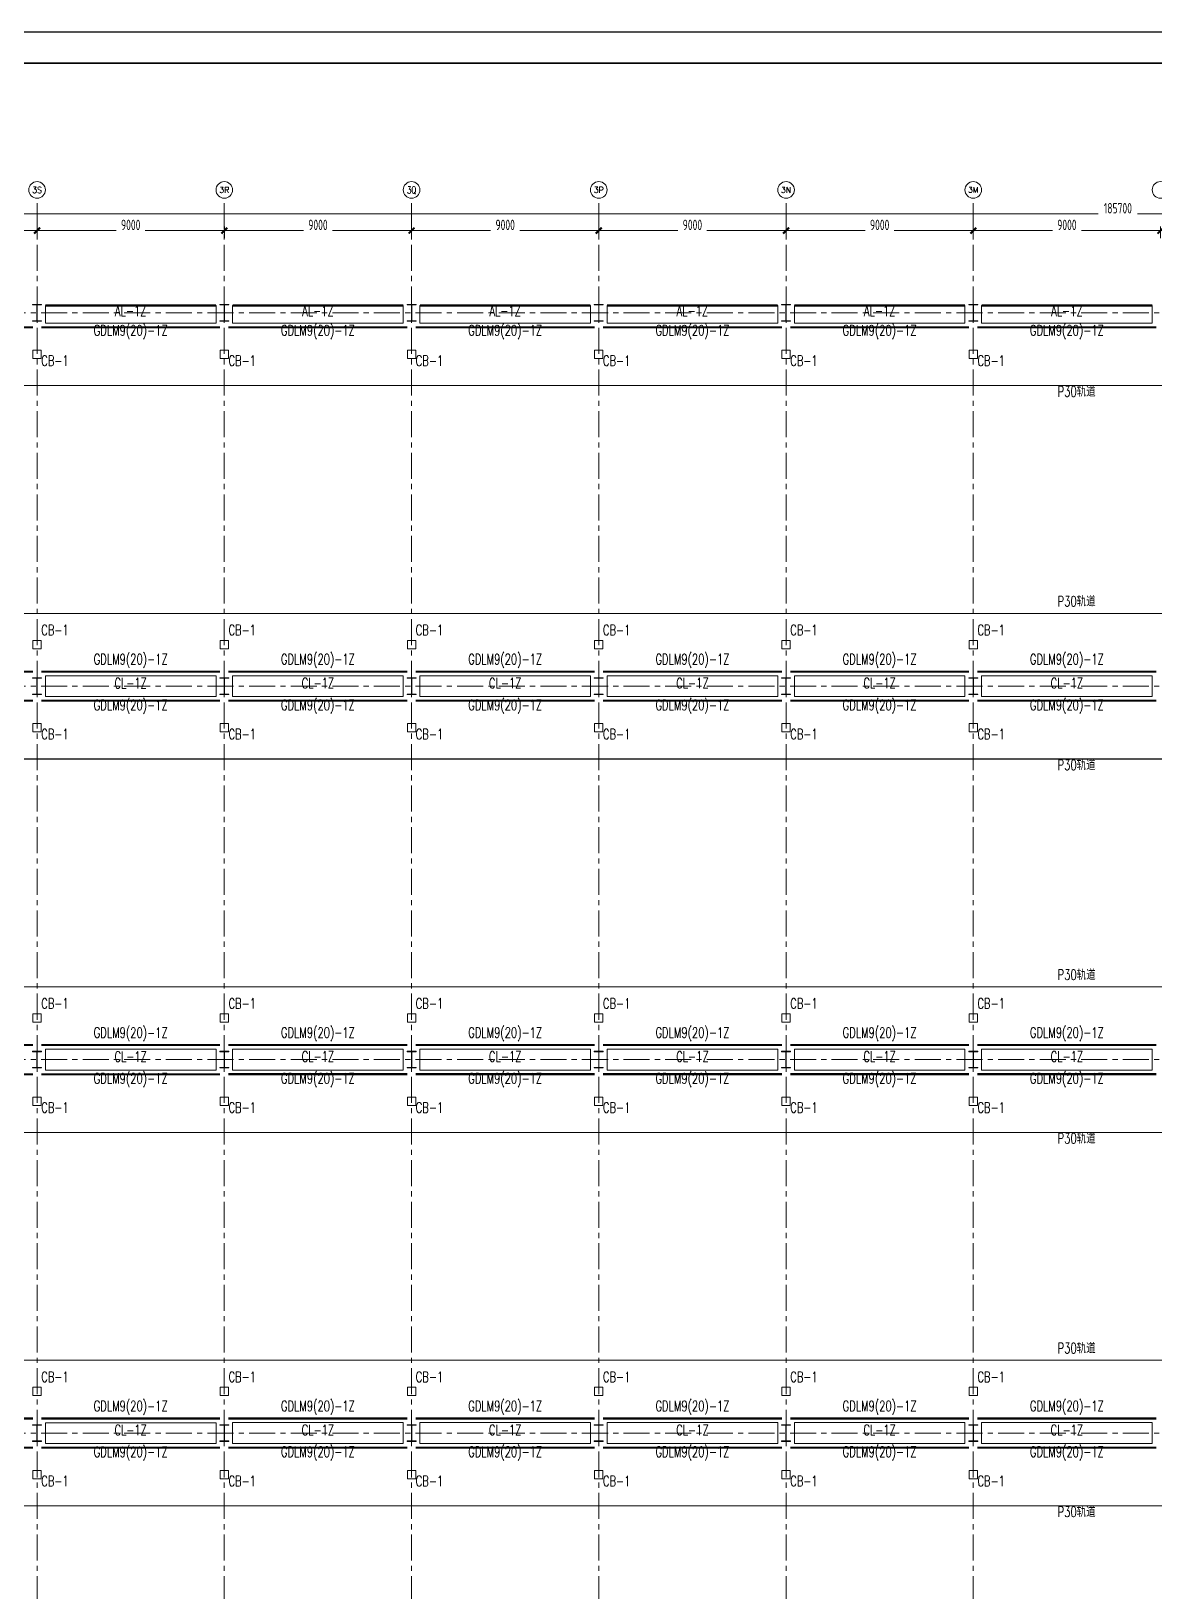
# Model space of a CAD drawing. Extents: x -1201378 to 2367219, y -619313 to 244905.
# Drawn here: x 1271959 to 1325966, y -244929 to -169915 of the extents above; entities that cross this region are included whole.
import ezdxf
from ezdxf.enums import TextEntityAlignment as Align

# ---------------------------------------------------------------- set-up
doc = ezdxf.new("R2010")
doc.units = 0
doc.header["$LTSCALE"] = 1000
doc.linetypes.add('CENTER', pattern=[2, 1.25, -0.25, 0.25, -0.25])
doc.layers.get('0').update_dxf_attribs({"linetype": 'CONTINUOUS'})
doc.layers.get('Defpoints').update_dxf_attribs({"linetype": 'CONTINUOUS'})
doc.layers.add('0-cxFrame', color=155, linetype='CONTINUOUS')
doc.layers.add('A-WINDOW', color=140, linetype='CONTINUOUS')
for name, color, linetype, lineweight in [('0-cxText', 131, 'CONTINUOUS', 25), ('S-axis', 111, 'CONTINUOUS', 0), ('S-col', 2, 'CONTINUOUS', 0), ('S-dote', 5, 'CENTER', 0), ('THIN', 7, 'CONTINUOUS', 0), ('吊车梁', 4, 'CONTINUOUS', 0)]:
    doc.layers.add(name, color=color, linetype=linetype, lineweight=lineweight)
doc.styles.add('_TCH_AXIS', font='COMPLEX', dxfattribs={"bigfont": 'GBCBIG'})
doc.styles.add('cx_tuming', font='simhei.ttf')
doc.styles.add('cx_tuqian1', font='')
doc.styles.add('TSSD_Dimension', font='tssdeng.shx', dxfattribs={"width": 0.7, "bigfont": 'hztxt.shx'})
doc.styles.add('TSSD_Rein', font='tj-romans1.shx', dxfattribs={"width": 0.7, "bigfont": 'tj-hztxt.shx'})
doc.styles.add('黑体', font='simhei.ttf', dxfattribs={"width": 0.8})
doc.styles.get('cx_tuqian1').set_extended_font_data('SimSun')
doc.dimstyles.new('TSSD_200_200', dxfattribs={"dimtxt": 500, "dimasz": 200, "dimexe": 200, "dimexo": 500, "dimgap": 200, "dimtad": 1, "dimdec": 0, "dimzin": 0, "dimdsep": 46, "dimtxsty": 'TSSD_Dimension', "dimblk": 'ARCHTICK', "dimcen": 0, "dimdle": 200, "dimclrt": 7, "dimadec": 0, "dimazin": 0, "dimtfac": 1, "dimtdec": 0, "dimtix": 1, "dimtmove": 2, "dimatfit": 3, "dimfxl": 1, "dimtolj": 1, "dimtzin": 0, "dimarcsym": 0})

# ---------------------------------------------------------------- blocks, each defined once
blk = doc.blocks.new('w42343243')
at = {"layer": 'S-col'}
blk.add_lwpolyline([(-165069, 621020), (-164639, 621020), (-164639, 621002), (-164848, 621002), (-164848, 620238), (-164639, 620238), (-164639, 620220), (-165069, 620220), (-165069, 620238), (-164860, 620238), (-164860, 621002), (-165069, 621002)], close=True, dxfattribs=at)
blk = doc.blocks.new('42343')
at = {"layer": 'A-WINDOW'}
for p in [(-108000, 100), (-99000, 100), (-90000, 100), (-81000, 100), (-72000, 100), (-63000, 100), (-108000, -17850), (-99000, -17850), (-90000, -17850), (-81000, -17850), (-72000, -17850), (-63000, -17850), (-108000, -35800), (-99000, -35800), (-90000, -35800), (-81000, -35800), (-72000, -35800), (-63000, -35800), (-108000, -53750), (-99000, -53750), (-90000, -53750), (-81000, -53750), (-72000, -53750), (-63000, -53750)]:
    blk.add_blockref('w42343243', p, dxfattribs=at)
blk = doc.blocks.new('_ArchTick')
at = {"color": 0, "linetype": 'ByBlock', "const_width": 0.5}
blk.add_lwpolyline([(-0.71, -0.71), (0.71, 0.71)], dxfattribs=at)
blk = doc.blocks.new('*D465')
at = {"layer": 'Defpoints', "color": 0, "transparency": 16777216}
for p in [(-227758, -279500), (-236758, -280358), (-227758, -280358)]:
    blk.add_point(p, dxfattribs=at)
at = {"layer": 'S-axis', "color": 0, "lineweight": -2, "transparency": 16777216}
for p, q in [((-236958, -279500), (-232957, -279500)), ((-236758, -279858), (-236758, -279300)), ((-227558, -279500), (-231560, -279500)), ((-227758, -279858), (-227758, -279300))]:
    blk.add_line(p, q, dxfattribs=at)
at = {"layer": 'S-axis', "color": 0, "lineweight": -2, "transparency": 16777216, "xscale": 200, "yscale": 200, "zscale": 200, "rotation": 180}
blk.add_blockref('_ArchTick', (-236758, -279500), dxfattribs=at)
at = {"layer": 'S-axis', "color": 0, "lineweight": -2, "transparency": 16777216, "xscale": 200, "yscale": 200, "zscale": 200}
blk.add_blockref('_ArchTick', (-227758, -279500), dxfattribs=at)
at = {"layer": 'S-axis', "color": 7, "transparency": 16777216, "insert": (-232258, -279225), "char_height": 500, "attachment_point": 5, "style": 'TSSD_Dimension'}
blk.add_mtext('\\A1;9000', dxfattribs=at)
blk = doc.blocks.new('*D466')
at = {"layer": 'Defpoints', "color": 0, "transparency": 16777216}
for p in [(-218758, -279500), (-227758, -280358), (-218758, -280358)]:
    blk.add_point(p, dxfattribs=at)
at = {"layer": 'S-axis', "color": 0, "lineweight": -2, "transparency": 16777216}
for p, q in [((-227958, -279500), (-223957, -279500)), ((-227758, -279858), (-227758, -279300)), ((-218558, -279500), (-222560, -279500)), ((-218758, -279858), (-218758, -279300))]:
    blk.add_line(p, q, dxfattribs=at)
at = {"layer": 'S-axis', "color": 0, "lineweight": -2, "transparency": 16777216, "xscale": 200, "yscale": 200, "zscale": 200, "rotation": 180}
blk.add_blockref('_ArchTick', (-227758, -279500), dxfattribs=at)
at = {"layer": 'S-axis', "color": 0, "lineweight": -2, "transparency": 16777216, "xscale": 200, "yscale": 200, "zscale": 200}
blk.add_blockref('_ArchTick', (-218758, -279500), dxfattribs=at)
at = {"layer": 'S-axis', "color": 7, "transparency": 16777216, "insert": (-223258, -279225), "char_height": 500, "attachment_point": 5, "style": 'TSSD_Dimension'}
blk.add_mtext('\\A1;9000', dxfattribs=at)
blk = doc.blocks.new('*D467')
at = {"layer": 'Defpoints', "color": 0, "transparency": 16777216}
for p in [(-209758, -279500), (-218758, -280358), (-209758, -280358)]:
    blk.add_point(p, dxfattribs=at)
at = {"layer": 'S-axis', "color": 0, "lineweight": -2, "transparency": 16777216}
for p, q in [((-218958, -279500), (-214957, -279500)), ((-218758, -279858), (-218758, -279300)), ((-209558, -279500), (-213560, -279500)), ((-209758, -279858), (-209758, -279300))]:
    blk.add_line(p, q, dxfattribs=at)
at = {"layer": 'S-axis', "color": 0, "lineweight": -2, "transparency": 16777216, "xscale": 200, "yscale": 200, "zscale": 200, "rotation": 180}
blk.add_blockref('_ArchTick', (-218758, -279500), dxfattribs=at)
at = {"layer": 'S-axis', "color": 0, "lineweight": -2, "transparency": 16777216, "xscale": 200, "yscale": 200, "zscale": 200}
blk.add_blockref('_ArchTick', (-209758, -279500), dxfattribs=at)
at = {"layer": 'S-axis', "color": 7, "transparency": 16777216, "insert": (-214258, -279225), "char_height": 500, "attachment_point": 5, "style": 'TSSD_Dimension'}
blk.add_mtext('\\A1;9000', dxfattribs=at)
blk = doc.blocks.new('*D468')
at = {"layer": 'Defpoints', "color": 0, "transparency": 16777216}
for p in [(-200758, -279500), (-209758, -280358), (-200758, -280358)]:
    blk.add_point(p, dxfattribs=at)
at = {"layer": 'S-axis', "color": 0, "lineweight": -2, "transparency": 16777216}
for p, q in [((-209958, -279500), (-205957, -279500)), ((-209758, -279858), (-209758, -279300)), ((-200558, -279500), (-204560, -279500)), ((-200758, -279858), (-200758, -279300))]:
    blk.add_line(p, q, dxfattribs=at)
at = {"layer": 'S-axis', "color": 0, "lineweight": -2, "transparency": 16777216, "xscale": 200, "yscale": 200, "zscale": 200, "rotation": 180}
blk.add_blockref('_ArchTick', (-209758, -279500), dxfattribs=at)
at = {"layer": 'S-axis', "color": 0, "lineweight": -2, "transparency": 16777216, "xscale": 200, "yscale": 200, "zscale": 200}
blk.add_blockref('_ArchTick', (-200758, -279500), dxfattribs=at)
at = {"layer": 'S-axis', "color": 7, "transparency": 16777216, "insert": (-205258, -279225), "char_height": 500, "attachment_point": 5, "style": 'TSSD_Dimension'}
blk.add_mtext('\\A1;9000', dxfattribs=at)
blk = doc.blocks.new('*D469')
at = {"layer": 'Defpoints', "color": 0, "transparency": 16777216}
for p in [(-191758, -279500), (-200758, -280358), (-191758, -280358)]:
    blk.add_point(p, dxfattribs=at)
at = {"layer": 'S-axis', "color": 0, "lineweight": -2, "transparency": 16777216}
for p, q in [((-200958, -279500), (-196957, -279500)), ((-200758, -279858), (-200758, -279300)), ((-191558, -279500), (-195560, -279500)), ((-191758, -279858), (-191758, -279300))]:
    blk.add_line(p, q, dxfattribs=at)
at = {"layer": 'S-axis', "color": 0, "lineweight": -2, "transparency": 16777216, "xscale": 200, "yscale": 200, "zscale": 200, "rotation": 180}
blk.add_blockref('_ArchTick', (-200758, -279500), dxfattribs=at)
at = {"layer": 'S-axis', "color": 0, "lineweight": -2, "transparency": 16777216, "xscale": 200, "yscale": 200, "zscale": 200}
blk.add_blockref('_ArchTick', (-191758, -279500), dxfattribs=at)
at = {"layer": 'S-axis', "color": 7, "transparency": 16777216, "insert": (-196258, -279225), "char_height": 500, "attachment_point": 5, "style": 'TSSD_Dimension'}
blk.add_mtext('\\A1;9000', dxfattribs=at)
blk = doc.blocks.new('*D470')
at = {"layer": 'Defpoints', "color": 0, "transparency": 16777216}
for p in [(-182758, -279500), (-191758, -280358), (-182758, -280358)]:
    blk.add_point(p, dxfattribs=at)
at = {"layer": 'S-axis', "color": 0, "lineweight": -2, "transparency": 16777216}
for p, q in [((-191958, -279500), (-187957, -279500)), ((-191758, -279858), (-191758, -279300)), ((-182558, -279500), (-186560, -279500)), ((-182758, -279858), (-182758, -279300))]:
    blk.add_line(p, q, dxfattribs=at)
at = {"layer": 'S-axis', "color": 0, "lineweight": -2, "transparency": 16777216, "xscale": 200, "yscale": 200, "zscale": 200, "rotation": 180}
blk.add_blockref('_ArchTick', (-191758, -279500), dxfattribs=at)
at = {"layer": 'S-axis', "color": 0, "lineweight": -2, "transparency": 16777216, "xscale": 200, "yscale": 200, "zscale": 200}
blk.add_blockref('_ArchTick', (-182758, -279500), dxfattribs=at)
at = {"layer": 'S-axis', "color": 7, "transparency": 16777216, "insert": (-187258, -279225), "char_height": 500, "attachment_point": 5, "style": 'TSSD_Dimension'}
blk.add_mtext('\\A1;9000', dxfattribs=at)
blk = doc.blocks.new('*D471')
at = {"layer": 'Defpoints', "color": 0, "transparency": 16777216}
for p in [(-173758, -279500), (-182758, -280358), (-173758, -280358)]:
    blk.add_point(p, dxfattribs=at)
at = {"layer": 'S-axis', "color": 0, "lineweight": -2, "transparency": 16777216}
for p, q in [((-182958, -279500), (-178957, -279500)), ((-182758, -279858), (-182758, -279300)), ((-173558, -279500), (-177560, -279500)), ((-173758, -279858), (-173758, -279300))]:
    blk.add_line(p, q, dxfattribs=at)
at = {"layer": 'S-axis', "color": 0, "lineweight": -2, "transparency": 16777216, "xscale": 200, "yscale": 200, "zscale": 200, "rotation": 180}
blk.add_blockref('_ArchTick', (-182758, -279500), dxfattribs=at)
at = {"layer": 'S-axis', "color": 0, "lineweight": -2, "transparency": 16777216, "xscale": 200, "yscale": 200, "zscale": 200}
blk.add_blockref('_ArchTick', (-173758, -279500), dxfattribs=at)
at = {"layer": 'S-axis', "color": 7, "transparency": 16777216, "insert": (-178258, -279225), "char_height": 500, "attachment_point": 5, "style": 'TSSD_Dimension'}
blk.add_mtext('\\A1;9000', dxfattribs=at)
blk = doc.blocks.new('*D483')
at = {"layer": 'Defpoints', "color": 0, "transparency": 16777216}
for p in [(-82958, -278700), (-268658, -280258), (-82958, -280258)]:
    blk.add_point(p, dxfattribs=at)
at = {"layer": 'S-axis', "color": 0, "lineweight": -2, "transparency": 16777216}
for p, q in [((-268858, -278700), (-176749, -278700)), ((-268658, -279758), (-268658, -278500)), ((-82758, -278700), (-174868, -278700)), ((-82958, -279758), (-82958, -278500))]:
    blk.add_line(p, q, dxfattribs=at)
at = {"layer": 'S-axis', "color": 0, "lineweight": -2, "transparency": 16777216, "xscale": 200, "yscale": 200, "zscale": 200, "rotation": 180}
blk.add_blockref('_ArchTick', (-268658, -278700), dxfattribs=at)
at = {"layer": 'S-axis', "color": 0, "lineweight": -2, "transparency": 16777216, "xscale": 200, "yscale": 200, "zscale": 200}
blk.add_blockref('_ArchTick', (-82958, -278700), dxfattribs=at)
at = {"layer": 'S-axis', "color": 7, "transparency": 16777216, "insert": (-175808, -278425), "char_height": 500, "attachment_point": 5, "style": 'TSSD_Dimension'}
blk.add_mtext('\\A1;185700', dxfattribs=at)
blk = doc.blocks.new('TK22.A0 L(Dragon)')
at = {"layer": '0-cxFrame', "color": 7, "const_width": 0.5}
blk.add_lwpolyline([(0, 0), (-1486, 0), (-1486, 841), (0, 841)], close=True, dxfattribs=at)
at = {"layer": '0-cxFrame', "const_width": 0.5}
blk.add_lwpolyline([(-80, 10), (-1466, 10), (-1466, 831), (-80, 831)], close=True, dxfattribs=at)
at = {"style": '黑体', "flags": 4}
blk.add_attdef('图幅', text='', height=3.3, dxfattribs=at).set_placement((-40, 3), align=Align.RIGHT)
at = {"layer": '0-cxText', "flags": 4}
for tag, height, style, p in [('建设单位', 3.5, 'cx_tuming', (-45, 240)), ('项目名称', 3.5, 'cx_tuming', (-45, 210)), ('子项名称', 3.5, 'cx_tuming', (-45, 180)), ('工程编号', 3.3, 'cx_tuqian1', (-35, 165)), ('图名1', 3.5, 'cx_tuming', (-45, 87)), ('图名2', 3.5, 'cx_tuming', (-45, 79)), ('图名3', 3.5, 'cx_tuming', (-45, 71)), ('出图日期', 3.3, 'cx_tuqian1', (-39, 60)), ('专业', 3.3, 'cx_tuqian1', (-55, 52)), ('图号', 3.3, 'cx_tuqian1', (-55, 44)), ('版次', 3.3, 'cx_tuqian1', (-20, 44))]:
    blk.add_attdef(tag, text='', height=height, dxfattribs=dict(at, style=style)).set_placement(p, align=Align.MIDDLE)
at = {"layer": 'Defpoints', "color": 6, "flags": 4}
for tag, height, style, p in [('tufu', 3.3, '黑体', (-12, 12)), ('dwfname', 4, 'cx_tuqian1', (-80, 3))]:
    blk.add_attdef(tag, text='', height=height, dxfattribs=dict(at, style=style)).set_placement(p, align=Align.RIGHT)
blk = doc.blocks.new('3#轴网')
at = {"layer": 'S-axis'}
for centre in [(-227758.5, -277544.2), (-218758.5, -277544.2), (-209758.5, -277544.2), (-200758.5, -277544.2), (-191758.5, -277544.2), (-182758.5, -277544.2), (-173758.5, -277544.2)]:
    blk.add_circle(centre, 400, dxfattribs=at)
at = {"layer": 'S-dote'}
for p, q in [((-227758.5, -363428.2), (-227758.5, -277948.2)), ((-218758.5, -363428.2), (-218758.5, -277944.2)), ((-209758.5, -363428.2), (-209758.5, -277944.2)), ((-200758.5, -363428.2), (-200758.5, -277944.2)), ((-191758.5, -363428.2), (-191758.5, -277944.2)), ((-182758.5, -363428.2), (-182758.5, -277944.2)), ((-78316.2, -283448.2), (-273210.6, -283448.2)), ((-78316.2, -301398.2), (-273210.6, -301398.2)), ((-78316.2, -319348.2), (-273210.6, -319348.2)), ((-78316.2, -337298.2), (-273210.6, -337298.2))]:
    blk.add_line(p, q, dxfattribs=at)
at = {"layer": 'S-axis', "style": '_TCH_AXIS'}
for s, height, p, p2 in [('3S', 300.65, (-227994.7, -277694.5), (-227522.2, -277694.5)), ('3R', 276.42, (-219002, -277682.4), (-218515, -277682.4)), ('3P', 282.17, (-201000.3, -277685.3), (-200516.6, -277685.3)), ('3N', 270.86, (-192003.5, -277679.7), (-191513.4, -277679.7)), ('3M', 260.31, (-183006.4, -277674.4), (-182510.6, -277674.4))]:
    blk.add_text(s, height=height, dxfattribs=at).set_placement(p, p2, align=Align.FIT)
at = {"layer": 'S-axis', "style": '_TCH_AXIS', "width": 0.807692}
blk.add_text('3Q', height=333.94, dxfattribs=at).set_placement((-209983.2, -277711.2), (-209533.7, -277711.2), align=Align.FIT)
at = {"layer": 'S-axis'}
for base, p1, p2, picture, middle in [((-82958.5, -278700.4), (-268658.5, -280258.4), (-82958.5, -280258.4), '*D483', (-175808.5, -278425.4)), ((-227758.5, -279500.4), (-236758.5, -280358.4), (-227758.5, -280358.4), '*D465', (-232258.5, -279225.4)), ((-218758.5, -279500.4), (-227758.5, -280358.4), (-218758.5, -280358.4), '*D466', (-223258.5, -279225.4)), ((-209758.5, -279500.4), (-218758.5, -280358.4), (-209758.5, -280358.4), '*D467', (-214258.5, -279225.4)), ((-200758.5, -279500.4), (-209758.5, -280358.4), (-200758.5, -280358.4), '*D468', (-205258.5, -279225.4)), ((-191758.5, -279500.4), (-200758.5, -280358.4), (-191758.5, -280358.4), '*D469', (-196258.5, -279225.4)), ((-182758.5, -279500.4), (-191758.5, -280358.4), (-182758.5, -280358.4), '*D470', (-187258.5, -279225.4)), ((-173758.5, -279500.4), (-182758.5, -280358.4), (-173758.5, -280358.4), '*D471', (-178258.5, -279225.4))]:
    dim = blk.add_linear_dim(base=base, p1=p1, p2=p2, angle=0, dimstyle='TSSD_200_200', dxfattribs=at)
    dim.commit()
    dim.dimension.update_dxf_attribs({"geometry": picture, "text_midpoint": middle, "dimtype": 161})

msp = doc.modelspace()

# ---------------------------------------------------------------- linework, layer by layer
at = {"layer": '吊车梁', "const_width": 100}
for points in [[(1280841.5, -183098.2), (1272641.5, -183098.2)], [(1289841.5, -183098.2), (1281641.5, -183098.2)], [(1298841.5, -183098.2), (1290641.5, -183098.2)], [(1307841.5, -183098.2), (1299641.5, -183098.2)], [(1316841.5, -183098.2), (1308641.5, -183098.2)], [(1325841.5, -183098.2), (1317641.5, -183098.2)], [(1272041.5, -184148.2), (1263441.5, -184148.2)], [(1281041.5, -184148.2), (1272441.5, -184148.2)], [(1290041.5, -184148.2), (1281441.5, -184148.2)], [(1299041.5, -184148.2), (1290441.5, -184148.2)], [(1308041.5, -184148.2), (1299441.5, -184148.2)], [(1317041.5, -184148.2), (1308441.5, -184148.2)], [(1326041.5, -184148.2), (1317441.5, -184148.2)], [(1272041.5, -200700.2), (1263441.5, -200700.2)], [(1281041.5, -200700.2), (1272441.5, -200700.2)], [(1290041.5, -200698.2), (1281441.5, -200698.2)], [(1299041.5, -200698.2), (1290441.5, -200698.2)], [(1308041.5, -200698.2), (1299441.5, -200698.2)], [(1317041.5, -200698.2), (1308441.5, -200698.2)], [(1326041.5, -200698.2), (1317441.5, -200698.2)], [(1272041.5, -202100.2), (1263441.5, -202100.2)], [(1281041.5, -202100.2), (1272441.5, -202100.2)], [(1290041.5, -202098.2), (1281441.5, -202098.2)], [(1299041.5, -202098.2), (1290441.5, -202098.2)], [(1308041.5, -202098.2), (1299441.5, -202098.2)], [(1317041.5, -202098.2), (1308441.5, -202098.2)], [(1326041.5, -202098.2), (1317441.5, -202098.2)], [(1272041.5, -218650.2), (1263441.5, -218650.2)], [(1281041.5, -218650.2), (1272441.5, -218650.2)], [(1290041.5, -218648.2), (1281441.5, -218648.2)], [(1299041.5, -218648.2), (1290441.5, -218648.2)], [(1308041.5, -218648.2), (1299441.5, -218648.2)], [(1317041.5, -218648.2), (1308441.5, -218648.2)], [(1326041.5, -218648.2), (1317441.5, -218648.2)], [(1272041.5, -220050.2), (1263441.5, -220050.2)], [(1281041.5, -220050.2), (1272441.5, -220050.2)], [(1290041.5, -220048.2), (1281441.5, -220048.2)], [(1299041.5, -220048.2), (1290441.5, -220048.2)], [(1308041.5, -220048.2), (1299441.5, -220048.2)], [(1317041.5, -220048.2), (1308441.5, -220048.2)], [(1326041.5, -220048.2), (1317441.5, -220048.2)], [(1272041.5, -236600.2), (1263441.5, -236600.2)], [(1281041.5, -236600.2), (1272441.5, -236600.2)], [(1290041.5, -236598.2), (1281441.5, -236598.2)], [(1299041.5, -236598.2), (1290441.5, -236598.2)], [(1308041.5, -236598.2), (1299441.5, -236598.2)], [(1317041.5, -236598.2), (1308441.5, -236598.2)], [(1326041.5, -236598.2), (1317441.5, -236598.2)], [(1272041.5, -238000.2), (1263441.5, -238000.2)], [(1281041.5, -238000.2), (1272441.5, -238000.2)], [(1290041.5, -237998.2), (1281441.5, -237998.2)], [(1299041.5, -237998.2), (1290441.5, -237998.2)], [(1308041.5, -237998.2), (1299441.5, -237998.2)], [(1317041.5, -237998.2), (1308441.5, -237998.2)], [(1326041.5, -237998.2), (1317441.5, -237998.2)]]:
    msp.add_lwpolyline(points, dxfattribs=at)
at = {"layer": '吊车梁'}
for points in [[(1280841.5, -183098.2), (1272641.5, -183098.2), (1272641.5, -183948.2), (1280841.5, -183948.2)], [(1289841.5, -183098.2), (1281641.5, -183098.2), (1281641.5, -183948.2), (1289841.5, -183948.2)], [(1298841.5, -183098.2), (1290641.5, -183098.2), (1290641.5, -183948.2), (1298841.5, -183948.2)], [(1307841.5, -183098.2), (1299641.5, -183098.2), (1299641.5, -183948.2), (1307841.5, -183948.2)], [(1316841.5, -183098.2), (1308641.5, -183098.2), (1308641.5, -183948.2), (1316841.5, -183948.2)], [(1325841.5, -183098.2), (1317641.5, -183098.2), (1317641.5, -183948.2), (1325841.5, -183948.2)], [(1272041.5, -185248.2), (1272441.5, -185248.2), (1272441.5, -185648.2), (1272041.5, -185648.2)], [(1281041.5, -185248.2), (1281441.5, -185248.2), (1281441.5, -185648.2), (1281041.5, -185648.2)], [(1290041.5, -185248.2), (1290441.5, -185248.2), (1290441.5, -185648.2), (1290041.5, -185648.2)], [(1299041.5, -185248.2), (1299441.5, -185248.2), (1299441.5, -185648.2), (1299041.5, -185648.2)], [(1308041.5, -185248.2), (1308441.5, -185248.2), (1308441.5, -185648.2), (1308041.5, -185648.2)], [(1317041.5, -185248.2), (1317441.5, -185248.2), (1317441.5, -185648.2), (1317041.5, -185648.2)], [(1272041.5, -199598.2), (1272441.5, -199598.2), (1272441.5, -199198.2), (1272041.5, -199198.2)], [(1281041.5, -199598.2), (1281441.5, -199598.2), (1281441.5, -199198.2), (1281041.5, -199198.2)], [(1290041.5, -199598.2), (1290441.5, -199598.2), (1290441.5, -199198.2), (1290041.5, -199198.2)], [(1299041.5, -199598.2), (1299441.5, -199598.2), (1299441.5, -199198.2), (1299041.5, -199198.2)], [(1308041.5, -199598.2), (1308441.5, -199598.2), (1308441.5, -199198.2), (1308041.5, -199198.2)], [(1317041.5, -199598.2), (1317441.5, -199598.2), (1317441.5, -199198.2), (1317041.5, -199198.2)], [(1280841.5, -200900.2), (1272641.5, -200900.2), (1272641.5, -201900.2), (1280841.5, -201900.2)], [(1289841.5, -200898.2), (1281641.5, -200898.2), (1281641.5, -201898.2), (1289841.5, -201898.2)], [(1298841.5, -200898.2), (1290641.5, -200898.2), (1290641.5, -201898.2), (1298841.5, -201898.2)], [(1307841.5, -200898.2), (1299641.5, -200898.2), (1299641.5, -201898.2), (1307841.5, -201898.2)], [(1316841.5, -200898.2), (1308641.5, -200898.2), (1308641.5, -201898.2), (1316841.5, -201898.2)], [(1325841.5, -200898.2), (1317641.5, -200898.2), (1317641.5, -201898.2), (1325841.5, -201898.2)], [(1272041.5, -203198.2), (1272441.5, -203198.2), (1272441.5, -203598.2), (1272041.5, -203598.2)], [(1281041.5, -203198.2), (1281441.5, -203198.2), (1281441.5, -203598.2), (1281041.5, -203598.2)], [(1290041.5, -203198.2), (1290441.5, -203198.2), (1290441.5, -203598.2), (1290041.5, -203598.2)], [(1299041.5, -203198.2), (1299441.5, -203198.2), (1299441.5, -203598.2), (1299041.5, -203598.2)], [(1308041.5, -203198.2), (1308441.5, -203198.2), (1308441.5, -203598.2), (1308041.5, -203598.2)], [(1317041.5, -203198.2), (1317441.5, -203198.2), (1317441.5, -203598.2), (1317041.5, -203598.2)], [(1272041.5, -217548.2), (1272441.5, -217548.2), (1272441.5, -217148.2), (1272041.5, -217148.2)], [(1281041.5, -217548.2), (1281441.5, -217548.2), (1281441.5, -217148.2), (1281041.5, -217148.2)], [(1290041.5, -217548.2), (1290441.5, -217548.2), (1290441.5, -217148.2), (1290041.5, -217148.2)], [(1299041.5, -217548.2), (1299441.5, -217548.2), (1299441.5, -217148.2), (1299041.5, -217148.2)], [(1308041.5, -217548.2), (1308441.5, -217548.2), (1308441.5, -217148.2), (1308041.5, -217148.2)], [(1317041.5, -217548.2), (1317441.5, -217548.2), (1317441.5, -217148.2), (1317041.5, -217148.2)], [(1280841.5, -218850.2), (1272641.5, -218850.2), (1272641.5, -219850.2), (1280841.5, -219850.2)], [(1289841.5, -218848.2), (1281641.5, -218848.2), (1281641.5, -219848.2), (1289841.5, -219848.2)], [(1298841.5, -218848.2), (1290641.5, -218848.2), (1290641.5, -219848.2), (1298841.5, -219848.2)], [(1307841.5, -218848.2), (1299641.5, -218848.2), (1299641.5, -219848.2), (1307841.5, -219848.2)], [(1316841.5, -218848.2), (1308641.5, -218848.2), (1308641.5, -219848.2), (1316841.5, -219848.2)], [(1325841.5, -218848.2), (1317641.5, -218848.2), (1317641.5, -219848.2), (1325841.5, -219848.2)], [(1272041.5, -221148.2), (1272441.5, -221148.2), (1272441.5, -221548.2), (1272041.5, -221548.2)], [(1281041.5, -221148.2), (1281441.5, -221148.2), (1281441.5, -221548.2), (1281041.5, -221548.2)], [(1290041.5, -221148.2), (1290441.5, -221148.2), (1290441.5, -221548.2), (1290041.5, -221548.2)], [(1299041.5, -221148.2), (1299441.5, -221148.2), (1299441.5, -221548.2), (1299041.5, -221548.2)], [(1308041.5, -221148.2), (1308441.5, -221148.2), (1308441.5, -221548.2), (1308041.5, -221548.2)], [(1317041.5, -221148.2), (1317441.5, -221148.2), (1317441.5, -221548.2), (1317041.5, -221548.2)], [(1272041.5, -235498.2), (1272441.5, -235498.2), (1272441.5, -235098.2), (1272041.5, -235098.2)], [(1281041.5, -235498.2), (1281441.5, -235498.2), (1281441.5, -235098.2), (1281041.5, -235098.2)], [(1290041.5, -235498.2), (1290441.5, -235498.2), (1290441.5, -235098.2), (1290041.5, -235098.2)], [(1299041.5, -235498.2), (1299441.5, -235498.2), (1299441.5, -235098.2), (1299041.5, -235098.2)], [(1308041.5, -235498.2), (1308441.5, -235498.2), (1308441.5, -235098.2), (1308041.5, -235098.2)], [(1317041.5, -235498.2), (1317441.5, -235498.2), (1317441.5, -235098.2), (1317041.5, -235098.2)], [(1280841.5, -236800.2), (1272641.5, -236800.2), (1272641.5, -237800.2), (1280841.5, -237800.2)], [(1289841.5, -236798.2), (1281641.5, -236798.2), (1281641.5, -237798.2), (1289841.5, -237798.2)], [(1298841.5, -236798.2), (1290641.5, -236798.2), (1290641.5, -237798.2), (1298841.5, -237798.2)], [(1307841.5, -236798.2), (1299641.5, -236798.2), (1299641.5, -237798.2), (1307841.5, -237798.2)], [(1316841.5, -236798.2), (1308641.5, -236798.2), (1308641.5, -237798.2), (1316841.5, -237798.2)], [(1325841.5, -236798.2), (1317641.5, -236798.2), (1317641.5, -237798.2), (1325841.5, -237798.2)], [(1272041.5, -239098.2), (1272441.5, -239098.2), (1272441.5, -239498.2), (1272041.5, -239498.2)], [(1281041.5, -239098.2), (1281441.5, -239098.2), (1281441.5, -239498.2), (1281041.5, -239498.2)], [(1290041.5, -239098.2), (1290441.5, -239098.2), (1290441.5, -239498.2), (1290041.5, -239498.2)], [(1299041.5, -239098.2), (1299441.5, -239098.2), (1299441.5, -239498.2), (1299041.5, -239498.2)], [(1308041.5, -239098.2), (1308441.5, -239098.2), (1308441.5, -239498.2), (1308041.5, -239498.2)], [(1317041.5, -239098.2), (1317441.5, -239098.2), (1317441.5, -239498.2), (1317041.5, -239498.2)]]:
    msp.add_lwpolyline(points, close=True, dxfattribs=at)
at = {"layer": '吊车梁', "color": 6, "const_width": 50}
for points in [[(1250441.5, -186948.2), (1416041.5, -186948.2)], [(1250441.5, -197898.2), (1416041.5, -197898.2)], [(1250441.5, -204898.2), (1416041.5, -204898.2)], [(1250441.5, -215848.2), (1416041.5, -215848.2)], [(1241441.5, -222848.2), (1416041.5, -222848.2)], [(1241441.5, -233798.2), (1416041.5, -233798.2)], [(1232441.5, -240798.2), (1416041.5, -240798.2)]]:
    msp.add_lwpolyline(points, dxfattribs=at)

# ---------------------------------------------------------------- block references
at = {"layer": '0-cxFrame', "xscale": 150, "yscale": 150, "zscale": 150}
msp.add_blockref('TK22.A0 L(Dragon)', (1435008.3, -296102.2), dxfattribs=at)
at = {"layer": 'S-axis'}
msp.add_blockref('3#轴网', (1500000, 100000), dxfattribs=at)
at = {"layer": 'S-col'}
msp.add_blockref('42343', (1545095.7, -804168.2), dxfattribs=at)

# ---------------------------------------------------------------- texts
at = {"layer": 'THIN', "style": 'TSSD_Rein', "width": 0.7}
for s, p in [('AL-1Z', (1276741.5, -183755.8)), ('AL-1Z', (1285741.5, -183755.8)), ('AL-1Z', (1294741.5, -183755.8)), ('AL-1Z', (1303741.5, -183755.8)), ('AL-1Z', (1312741.5, -183755.8)), ('AL-1Z', (1321741.5, -183755.8)), ('GDLM9(20)-1Z', (1276741.5, -184694.3)), ('GDLM9(20)-1Z', (1285741.5, -184694.3)), ('GDLM9(20)-1Z', (1294741.5, -184694.3)), ('GDLM9(20)-1Z', (1303741.5, -184694.3)), ('GDLM9(20)-1Z', (1312741.5, -184694.3)), ('GDLM9(20)-1Z', (1321741.5, -184694.3)), ('P30轨道', (1322209.6, -187633.5)), ('P30轨道', (1322209.6, -197716.8)), ('GDLM9(20)-1Z', (1276741.5, -200500.2)), ('GDLM9(20)-1Z', (1285741.5, -200498.2)), ('GDLM9(20)-1Z', (1294741.5, -200498.2)), ('GDLM9(20)-1Z', (1303741.5, -200498.2)), ('GDLM9(20)-1Z', (1312741.5, -200498.2)), ('GDLM9(20)-1Z', (1321741.5, -200498.2)), ('CL-1Z', (1276741.5, -201652)), ('CL-1Z', (1285741.5, -201650.1)), ('CL-1Z', (1294741.5, -201650.1)), ('CL-1Z', (1303741.5, -201650.1)), ('CL-1Z', (1312741.5, -201650.1)), ('CL-1Z', (1321741.5, -201650.1)), ('GDLM9(20)-1Z', (1276741.5, -202704)), ('GDLM9(20)-1Z', (1285741.5, -202702)), ('GDLM9(20)-1Z', (1294741.5, -202702)), ('GDLM9(20)-1Z', (1303741.5, -202702)), ('GDLM9(20)-1Z', (1312741.5, -202702)), ('GDLM9(20)-1Z', (1321741.5, -202702)), ('P30轨道', (1322209.6, -205583.5)), ('P30轨道', (1322209.6, -215666.8)), ('GDLM9(20)-1Z', (1276741.5, -218450.2)), ('GDLM9(20)-1Z', (1285741.5, -218448.2)), ('GDLM9(20)-1Z', (1294741.5, -218448.2)), ('GDLM9(20)-1Z', (1303741.5, -218448.2)), ('GDLM9(20)-1Z', (1312741.5, -218448.2)), ('GDLM9(20)-1Z', (1321741.5, -218448.2)), ('CL-1Z', (1276741.5, -219602)), ('CL-1Z', (1285741.5, -219600.1)), ('CL-1Z', (1294741.5, -219600.1)), ('CL-1Z', (1303741.5, -219600.1)), ('CL-1Z', (1312741.5, -219600.1)), ('CL-1Z', (1321741.5, -219600.1)), ('GDLM9(20)-1Z', (1276741.5, -220654)), ('GDLM9(20)-1Z', (1285741.5, -220652)), ('GDLM9(20)-1Z', (1294741.5, -220652)), ('GDLM9(20)-1Z', (1303741.5, -220652)), ('GDLM9(20)-1Z', (1312741.5, -220652)), ('GDLM9(20)-1Z', (1321741.5, -220652)), ('P30轨道', (1322209.6, -223533.5)), ('P30轨道', (1322209.6, -233616.8)), ('GDLM9(20)-1Z', (1276741.5, -236400.2)), ('GDLM9(20)-1Z', (1285741.5, -236398.2)), ('GDLM9(20)-1Z', (1294741.5, -236398.2)), ('GDLM9(20)-1Z', (1303741.5, -236398.2)), ('GDLM9(20)-1Z', (1312741.5, -236398.2)), ('GDLM9(20)-1Z', (1321741.5, -236398.2)), ('CL-1Z', (1276741.5, -237552)), ('CL-1Z', (1285741.5, -237550.1)), ('CL-1Z', (1294741.5, -237550.1)), ('CL-1Z', (1303741.5, -237550.1)), ('CL-1Z', (1312741.5, -237550.1)), ('CL-1Z', (1321741.5, -237550.1)), ('GDLM9(20)-1Z', (1276741.5, -238604)), ('GDLM9(20)-1Z', (1285741.5, -238602)), ('GDLM9(20)-1Z', (1294741.5, -238602)), ('GDLM9(20)-1Z', (1303741.5, -238602)), ('GDLM9(20)-1Z', (1312741.5, -238602)), ('GDLM9(20)-1Z', (1321741.5, -238602)), ('P30轨道', (1322209.6, -241483.5))]:
    msp.add_text(s, height=500, dxfattribs=at).set_placement(p, align=Align.BOTTOM_CENTER)
for p in [(1272441.5, -186152), (1281441.5, -186152), (1290441.5, -186152), (1299441.5, -186152), (1308441.5, -186152), (1317441.5, -186152), (1272441.5, -199098.2), (1281441.5, -199098.2), (1290441.5, -199098.2), (1299441.5, -199098.2), (1308441.5, -199098.2), (1317441.5, -199098.2), (1272441.5, -204102), (1281441.5, -204102), (1290441.5, -204102), (1299441.5, -204102), (1308441.5, -204102), (1317441.5, -204102), (1272441.5, -217048.2), (1281441.5, -217048.2), (1290441.5, -217048.2), (1299441.5, -217048.2), (1308441.5, -217048.2), (1317441.5, -217048.2), (1272441.5, -222052), (1281441.5, -222052), (1290441.5, -222052), (1299441.5, -222052), (1308441.5, -222052), (1317441.5, -222052), (1272441.5, -234998.2), (1281441.5, -234998.2), (1290441.5, -234998.2), (1299441.5, -234998.2), (1308441.5, -234998.2), (1317441.5, -234998.2), (1272441.5, -240002), (1281441.5, -240002), (1290441.5, -240002), (1299441.5, -240002), (1308441.5, -240002), (1317441.5, -240002)]:
    msp.add_text('CB-1', height=500, dxfattribs=at).set_placement(p, align=Align.BOTTOM_LEFT)

doc.saveas('drawing.dxf')
